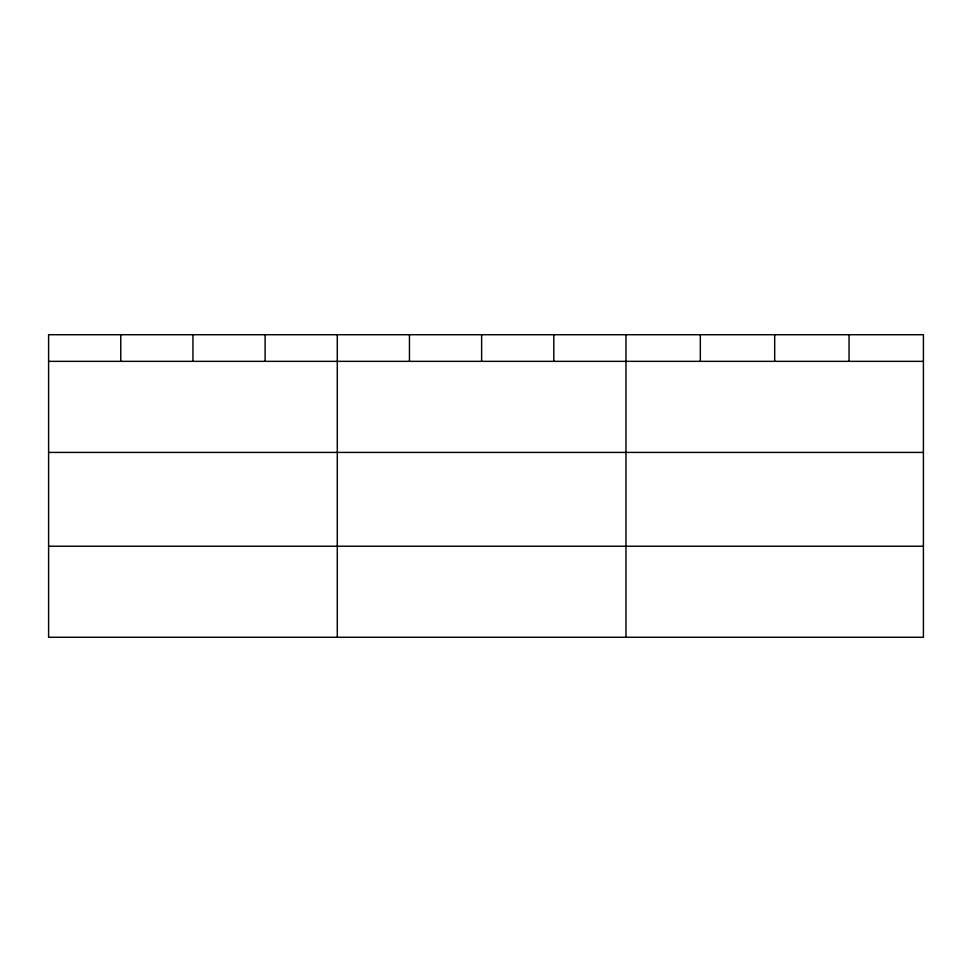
<?xml version="1.0" encoding="UTF-8"?>
<svg xmlns="http://www.w3.org/2000/svg" width="972" height="972" viewBox="0 0 972 972"><rect width="100%" height="100%" fill="white"/><g stroke="black" fill="none" stroke-linecap="round" stroke-linejoin="round"><path stroke-width="1.46" d="M923.4 452.417L923.4 334.72L48.6 334.72L48.6 637.28L923.4 637.28L923.4 452.417L48.6 452.417M48.6 361.353L923.4 361.353M48.6 546.228L923.4 546.228M849.042 334.72L849.042 361.353M774.684 334.72L774.684 361.353M700.326 334.72L700.326 361.353M625.968 334.72L625.968 637.28M553.797 334.72L553.797 361.353M481.626 334.72L481.626 361.353M409.455 334.72L409.455 361.353M337.284 334.72L337.284 637.28M265.113 334.72L265.113 361.353M192.942 334.72L192.942 361.353M120.771 334.72L120.771 361.353"/></g></svg>
